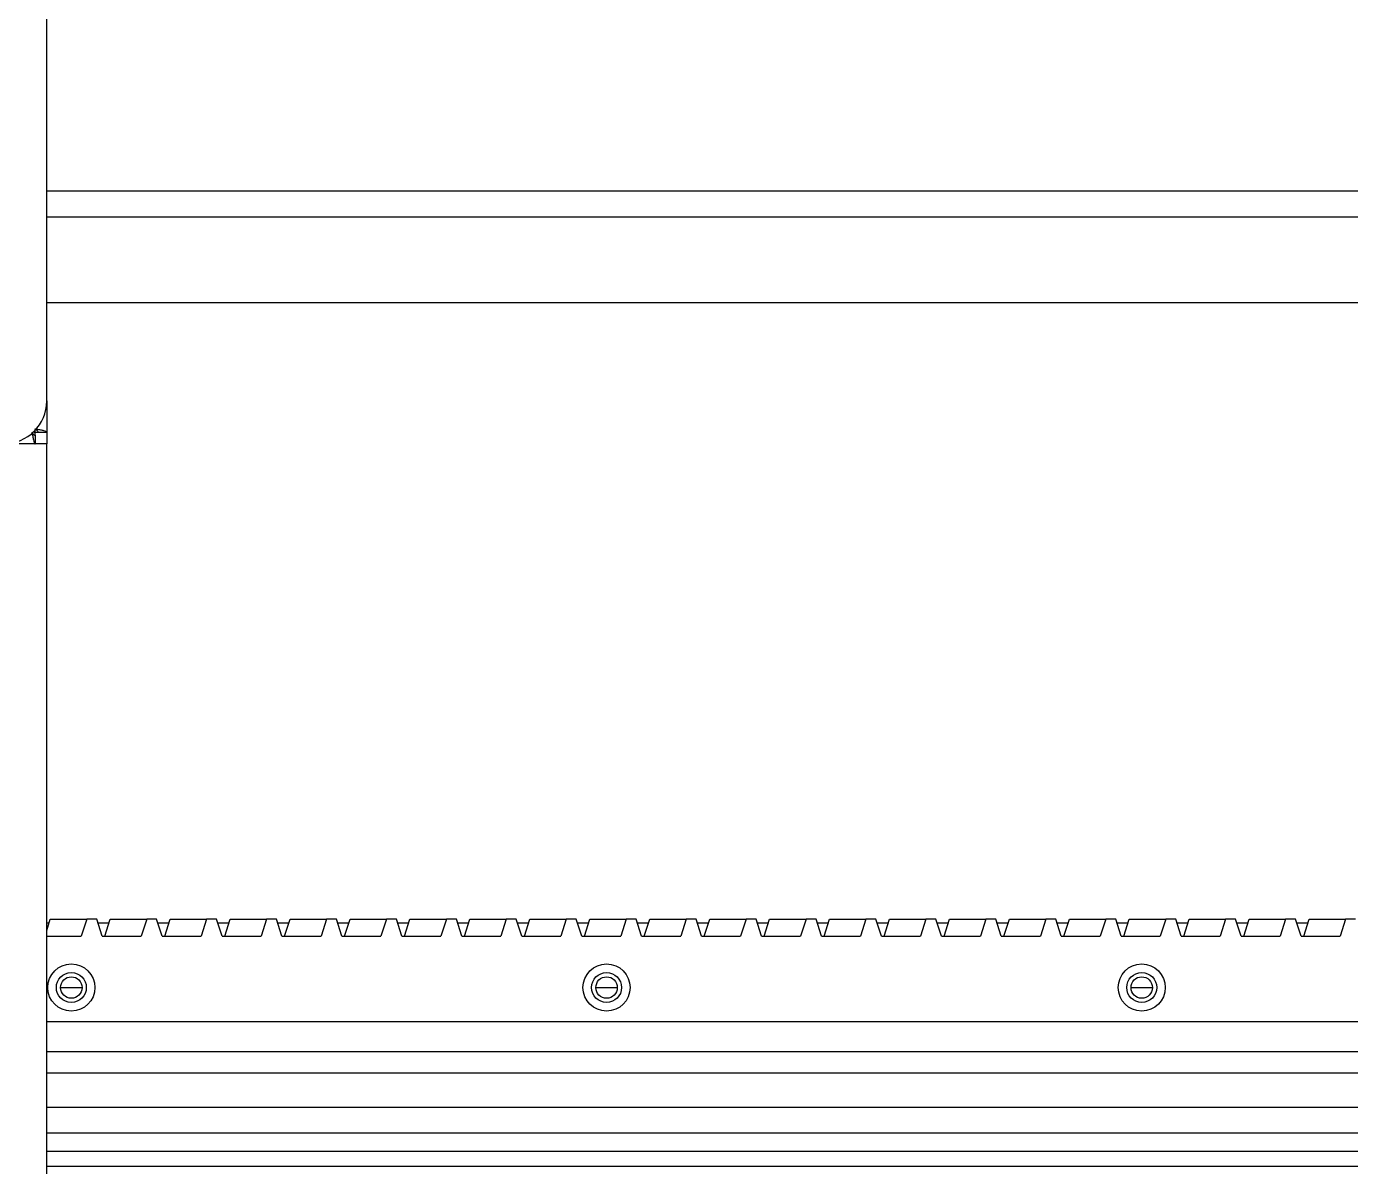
# Model space of a CAD drawing. Header units: millimetres. Extents: x 17243 to 30056, y 9468 to 18529.
# Drawn here: x 22886.3 to 23195.5, y 14468.8 to 14735.1 of the extents above; entities that cross this region are included whole.
import ezdxf

# ---------------------------------------------------------------- set-up
doc = ezdxf.new("R2010")
doc.units = ezdxf.units.MM
doc.layers.get('0').update_dxf_attribs({"lineweight": 18})

msp = doc.modelspace()

# ---------------------------------------------------------------- linework, layer by layer
at = {"color": 7, "linetype": 'Continuous', "lineweight": 25}
for p, q in [((22891.036, 14647.605), (22891.036, 14997.605)), ((22891.036, 14690.605), (24255.725, 14690.605)), ((22891.036, 14647.605), (22891.036, 14640.312)), ((22888.329, 14639.605), (22888.329, 14637.605)), ((22889.036, 14640.312), (22891.036, 14640.312)), ((22891.036, 14640.312), (22891.036, 14637.605)), ((22888.329, 14637.605), (22881.036, 14637.605)), ((22891.036, 14637.605), (22888.329, 14637.605)), ((22891.036, 14446.605), (22891.036, 14637.605)), ((22891.036, 14523.941), (22891.884, 14526.605)), ((22891.565, 14525.605), (22891.036, 14525.605)), ((22891.884, 14526.605), (22900.384, 14526.605)), ((22900.384, 14526.605), (22899.111, 14522.605)), ((22902.714, 14526.605), (22900.384, 14526.605)), ((22903.987, 14522.605), (22902.714, 14526.605)), ((22905.565, 14525.605), (22903.032, 14525.605)), ((22904.611, 14522.605), (22905.884, 14526.605)), ((22905.884, 14526.605), (22914.384, 14526.605)), ((22914.384, 14526.605), (22913.111, 14522.605)), ((22916.714, 14526.605), (22914.384, 14526.605)), ((22917.987, 14522.605), (22916.714, 14526.605)), ((22919.565, 14525.605), (22917.032, 14525.605)), ((22918.611, 14522.605), (22919.884, 14526.605)), ((22919.884, 14526.605), (22928.384, 14526.605)), ((22928.384, 14526.605), (22927.111, 14522.605)), ((22930.714, 14526.605), (22928.384, 14526.605)), ((22931.987, 14522.605), (22930.714, 14526.605)), ((22933.565, 14525.605), (22931.032, 14525.605)), ((22932.611, 14522.605), (22933.884, 14526.605)), ((22933.884, 14526.605), (22942.384, 14526.605)), ((22942.384, 14526.605), (22941.111, 14522.605)), ((22944.714, 14526.605), (22942.384, 14526.605)), ((22945.987, 14522.605), (22944.714, 14526.605)), ((22947.565, 14525.605), (22945.032, 14525.605)), ((22946.611, 14522.605), (22947.884, 14526.605)), ((22947.884, 14526.605), (22956.384, 14526.605)), ((22956.384, 14526.605), (22955.111, 14522.605)), ((22958.714, 14526.605), (22956.384, 14526.605)), ((22959.987, 14522.605), (22958.714, 14526.605)), ((22961.565, 14525.605), (22959.032, 14525.605)), ((22960.611, 14522.605), (22961.884, 14526.605)), ((22961.884, 14526.605), (22970.384, 14526.605)), ((22970.384, 14526.605), (22969.111, 14522.605)), ((22972.714, 14526.605), (22970.384, 14526.605)), ((22973.987, 14522.605), (22972.714, 14526.605)), ((22975.565, 14525.605), (22973.032, 14525.605)), ((22974.611, 14522.605), (22975.884, 14526.605)), ((22975.884, 14526.605), (22984.384, 14526.605)), ((22984.384, 14526.605), (22983.111, 14522.605)), ((22986.714, 14526.605), (22984.384, 14526.605)), ((22987.987, 14522.605), (22986.714, 14526.605)), ((22989.565, 14525.605), (22987.032, 14525.605)), ((22988.611, 14522.605), (22989.884, 14526.605)), ((22989.884, 14526.605), (22998.384, 14526.605)), ((22998.384, 14526.605), (22997.111, 14522.605)), ((23000.714, 14526.605), (22998.384, 14526.605)), ((23001.987, 14522.605), (23000.714, 14526.605)), ((23003.565, 14525.605), (23001.032, 14525.605)), ((23002.611, 14522.605), (23003.884, 14526.605)), ((23003.884, 14526.605), (23012.384, 14526.605)), ((23012.384, 14526.605), (23011.111, 14522.605)), ((23014.714, 14526.605), (23012.384, 14526.605)), ((23015.987, 14522.605), (23014.714, 14526.605)), ((23017.565, 14525.605), (23015.032, 14525.605)), ((23016.611, 14522.605), (23017.884, 14526.605)), ((23017.884, 14526.605), (23026.384, 14526.605)), ((23026.384, 14526.605), (23025.111, 14522.605)), ((23028.714, 14526.605), (23026.384, 14526.605)), ((23029.987, 14522.605), (23028.714, 14526.605)), ((23031.565, 14525.605), (23029.032, 14525.605)), ((23030.611, 14522.605), (23031.884, 14526.605)), ((23031.884, 14526.605), (23040.384, 14526.605)), ((23040.384, 14526.605), (23039.111, 14522.605)), ((23042.714, 14526.605), (23040.384, 14526.605)), ((23043.987, 14522.605), (23042.714, 14526.605)), ((23045.565, 14525.605), (23043.032, 14525.605)), ((23044.611, 14522.605), (23045.884, 14526.605)), ((23045.884, 14526.605), (23054.384, 14526.605)), ((23054.384, 14526.605), (23053.111, 14522.605)), ((23056.714, 14526.605), (23054.384, 14526.605)), ((23057.987, 14522.605), (23056.714, 14526.605)), ((23059.565, 14525.605), (23057.032, 14525.605)), ((23058.611, 14522.605), (23059.884, 14526.605)), ((23059.884, 14526.605), (23068.384, 14526.605)), ((23068.384, 14526.605), (23067.111, 14522.605)), ((23070.714, 14526.605), (23068.384, 14526.605)), ((23071.987, 14522.605), (23070.714, 14526.605)), ((23073.565, 14525.605), (23071.032, 14525.605)), ((23072.611, 14522.605), (23073.884, 14526.605)), ((23073.884, 14526.605), (23082.384, 14526.605)), ((23082.384, 14526.605), (23081.111, 14522.605)), ((23084.714, 14526.605), (23082.384, 14526.605)), ((23085.987, 14522.605), (23084.714, 14526.605)), ((23087.565, 14525.605), (23085.032, 14525.605)), ((23086.611, 14522.605), (23087.884, 14526.605)), ((23087.884, 14526.605), (23096.384, 14526.605)), ((23096.384, 14526.605), (23095.111, 14522.605)), ((23098.714, 14526.605), (23096.384, 14526.605)), ((23099.987, 14522.605), (23098.714, 14526.605)), ((23101.565, 14525.605), (23099.032, 14525.605)), ((23100.611, 14522.605), (23101.884, 14526.605)), ((23101.884, 14526.605), (23110.384, 14526.605)), ((23110.384, 14526.605), (23109.111, 14522.605)), ((23112.714, 14526.605), (23110.384, 14526.605)), ((23113.987, 14522.605), (23112.714, 14526.605)), ((23115.565, 14525.605), (23113.032, 14525.605)), ((23114.611, 14522.605), (23115.884, 14526.605)), ((23115.884, 14526.605), (23124.384, 14526.605)), ((23124.384, 14526.605), (23123.111, 14522.605)), ((23126.714, 14526.605), (23124.384, 14526.605)), ((23127.987, 14522.605), (23126.714, 14526.605)), ((23129.565, 14525.605), (23127.032, 14525.605)), ((23128.611, 14522.605), (23129.884, 14526.605)), ((23129.884, 14526.605), (23138.384, 14526.605)), ((23138.384, 14526.605), (23137.111, 14522.605)), ((23140.714, 14526.605), (23138.384, 14526.605)), ((23141.987, 14522.605), (23140.714, 14526.605)), ((23143.565, 14525.605), (23141.032, 14525.605)), ((23142.611, 14522.605), (23143.884, 14526.605)), ((23143.884, 14526.605), (23152.384, 14526.605)), ((23152.384, 14526.605), (23151.111, 14522.605)), ((23154.714, 14526.605), (23152.384, 14526.605)), ((23155.987, 14522.605), (23154.714, 14526.605)), ((23157.565, 14525.605), (23155.032, 14525.605)), ((23156.611, 14522.605), (23157.884, 14526.605)), ((23157.884, 14526.605), (23166.384, 14526.605)), ((23166.384, 14526.605), (23165.111, 14522.605)), ((23168.714, 14526.605), (23166.384, 14526.605)), ((23169.987, 14522.605), (23168.714, 14526.605)), ((23171.565, 14525.605), (23169.032, 14525.605)), ((23170.611, 14522.605), (23171.884, 14526.605)), ((23171.884, 14526.605), (23180.384, 14526.605)), ((23180.384, 14526.605), (23179.111, 14522.605)), ((23182.714, 14526.605), (23180.384, 14526.605)), ((23183.987, 14522.605), (23182.714, 14526.605)), ((23185.565, 14525.605), (23183.032, 14525.605)), ((23184.611, 14522.605), (23185.884, 14526.605)), ((23185.884, 14526.605), (23194.384, 14526.605)), ((23194.384, 14526.605), (23193.111, 14522.605)), ((23196.714, 14526.605), (23194.384, 14526.605)), ((22891.036, 14522.605), (22899.111, 14522.605)), ((22903.987, 14522.605), (22913.111, 14522.605)), ((22917.987, 14522.605), (22927.111, 14522.605)), ((22931.987, 14522.605), (22941.111, 14522.605)), ((22945.987, 14522.605), (22955.111, 14522.605)), ((22959.987, 14522.605), (22969.111, 14522.605)), ((22973.987, 14522.605), (22983.111, 14522.605)), ((22987.987, 14522.605), (22997.111, 14522.605)), ((23001.987, 14522.605), (23011.111, 14522.605)), ((23015.987, 14522.605), (23025.111, 14522.605)), ((23029.987, 14522.605), (23039.111, 14522.605)), ((23043.987, 14522.605), (23053.111, 14522.605)), ((23057.987, 14522.605), (23067.111, 14522.605)), ((23071.987, 14522.605), (23081.111, 14522.605)), ((23085.987, 14522.605), (23095.111, 14522.605)), ((23099.987, 14522.605), (23109.111, 14522.605)), ((23113.987, 14522.605), (23123.111, 14522.605)), ((23127.987, 14522.605), (23137.111, 14522.605)), ((23141.987, 14522.605), (23151.111, 14522.605)), ((23155.987, 14522.605), (23165.111, 14522.605)), ((23169.987, 14522.605), (23179.111, 14522.605)), ((23183.987, 14522.605), (23193.111, 14522.605)), ((23592.788, 14502.605), (22891.036, 14502.605)), ((24255.725, 14495.605), (22891.036, 14495.605)), ((24255.725, 14490.605), (22891.036, 14490.605)), ((24255.725, 14482.605), (22891.036, 14482.605)), ((24255.725, 14476.605), (22891.036, 14476.605)), ((24255.725, 14472.305), (22891.036, 14472.305)), ((24255.725, 14468.805), (22891.036, 14468.805))]:
    msp.add_line(p, q, dxfattribs=at)
at = {"color": 8, "linetype": 'Continuous', "lineweight": 25}
for p, q in [((23552.788, 14696.605), (22891.036, 14696.605)), ((22891.036, 14670.605), (24255.725, 14670.605)), ((22888.299, 14640.341), (22887.909, 14640.341)), ((22888.299, 14640.731), (22888.299, 14640.341)), ((22894.288, 14510.605), (22899.288, 14510.605)), ((23019.288, 14510.605), (23024.288, 14510.605)), ((23144.288, 14510.605), (23149.288, 14510.605))]:
    msp.add_line(p, q, dxfattribs=at)
at = {"color": 7, "linetype": 'Continuous', "lineweight": 25}
for centre, radius in [((22896.788, 14510.605), 5.5), ((23021.788, 14510.605), 5.5), ((23146.788, 14510.605), 5.5), ((22896.788, 14510.605), 3.5), ((22896.788, 14510.605), 2.5), ((23021.788, 14510.605), 3.5), ((23021.788, 14510.605), 2.5), ((23146.788, 14510.605), 3.5), ((23146.788, 14510.605), 2.5)]:
    msp.add_circle(centre, radius, dxfattribs=at)
msp.add_arc((22881.036, 14647.605), 10, 270, 0, dxfattribs=at)
for points, knots in [([(22887.592, 14640.341), (22887.65, 14640.002), (22887.762, 14639.351), (22887.927, 14638.513), (22888.087, 14637.915), (22888.222, 14637.637), (22888.302, 14637.613), (22888.329, 14637.605)], [0, 0, 0, 0, 0.6805331, 1.3081761, 1.9358085, 2.5634408, 2.880564, 2.880564, 2.880564, 2.880564]), ([(22887.592, 14640.341), (22887.66, 14640.235), (22887.79, 14640.031), (22887.982, 14639.783), (22888.16, 14639.631), (22888.276, 14639.613), (22888.329, 14639.605)], [0, 0, 0, 0, 0.295344, 0.5698918, 0.8443826, 1.0767919, 1.0767919, 1.0767919, 1.0767919]), ([(22891.036, 14640.312), (22890.999, 14640.37), (22890.929, 14640.481), (22890.405, 14640.646), (22889.674, 14640.807), (22888.924, 14640.941), (22888.456, 14641.021), (22888.299, 14641.048)], [0, 0, 0, 0, 0.6790303, 1.3052873, 1.9315337, 2.55778, 2.874203, 2.874203, 2.874203, 2.874203]), ([(22889.036, 14640.312), (22889.023, 14640.379), (22888.997, 14640.509), (22888.807, 14640.702), (22888.564, 14640.88), (22888.383, 14640.995), (22888.299, 14641.048)], [0, 0, 0, 0, 0.2950821, 0.5693865, 0.8436339, 1.0758371, 1.0758371, 1.0758371, 1.0758371])]:
    msp.add_open_spline(points, degree=3, knots=knots, dxfattribs=at)
for points in [[(22888.329, 14639.605), (22888.326, 14639.616), (22888.321, 14639.638), (22888.314, 14639.808), (22888.307, 14640.052), (22888.302, 14640.245), (22888.299, 14640.341)], [(22888.299, 14640.341), (22888.396, 14640.339), (22888.589, 14640.334), (22888.832, 14640.326), (22889.003, 14640.319), (22889.025, 14640.314), (22889.036, 14640.312)]]:
    msp.add_open_spline(points, degree=3, dxfattribs=at)

doc.saveas('drawing.dxf')
